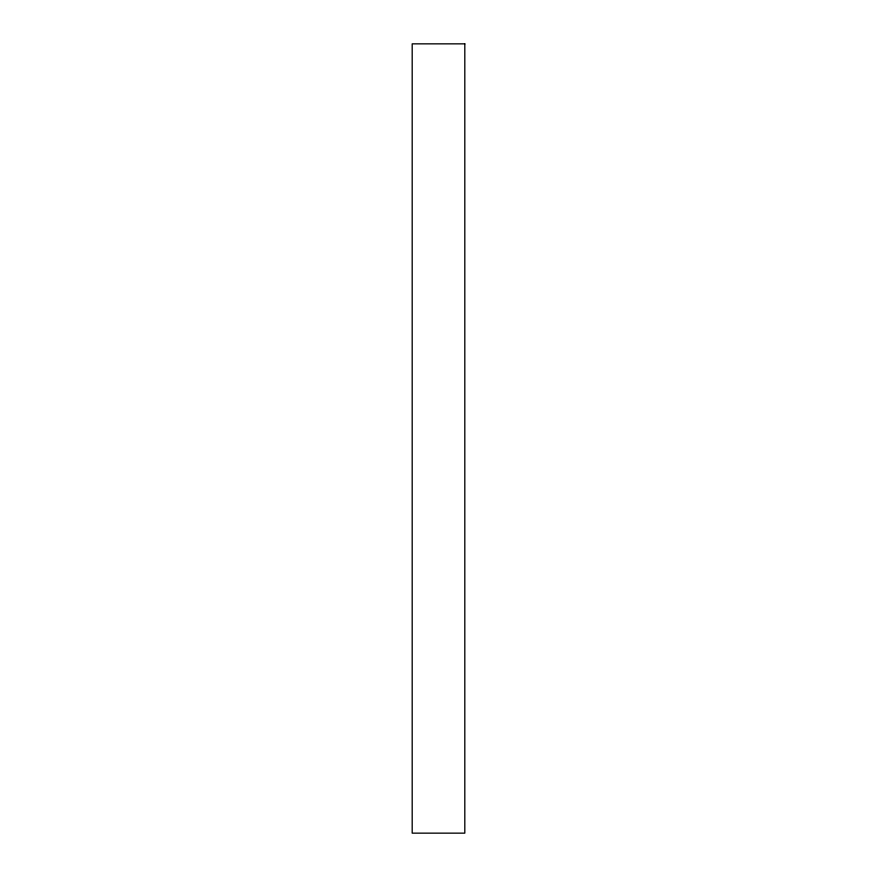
<?xml version="1.0" encoding="UTF-8"?>
<svg xmlns="http://www.w3.org/2000/svg" width="877" height="877" viewBox="0 0 877 877"><rect width="100%" height="100%" fill="white"/><g stroke="black" fill="none" stroke-linecap="round" stroke-linejoin="round"><path stroke-width="1.32" d="M464.81 43.85L412.19 43.85L412.19 833.15L464.81 833.15L464.81 43.85"/></g></svg>
